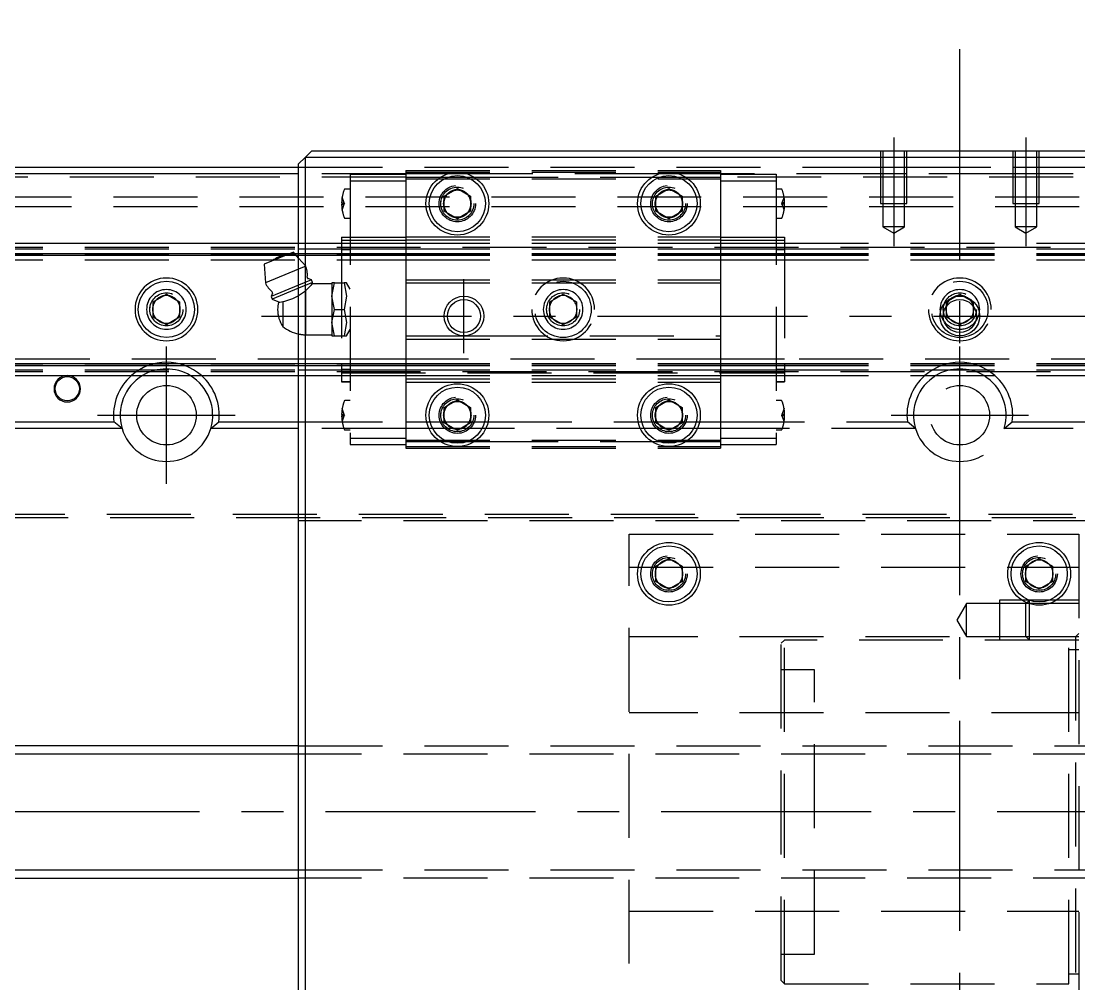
# Model space of a CAD drawing. Extents: x -10 to 1006, y -331 to 120.
# Drawn here: x 238 to 398, y -26 to 119.6 of the extents above; entities that cross this region are included whole.
import ezdxf

# ---------------------------------------------------------------- set-up
doc = ezdxf.new("R2010")
doc.units = 0
doc.linetypes.add('CENTER', pattern=[50.8, 31.75, -6.35, 6.35, -6.35])
doc.linetypes.add('DASHED', pattern=[19.05, 12.7, -6.35])
doc.layers.get('0').update_dxf_attribs({"linetype": 'CONTINUOUS'})
doc.layers.add('CENTER', color=1, linetype='CENTER')

msp = doc.modelspace()

# ---------------------------------------------------------------- linework, layer by layer
at = {"color": 7, "linetype": 'CONTINUOUS'}
for p, q in [((281, 99), (282, 100)), ((282, 100), (478, 100)), ((280, 98), (281, 99)), ((280, -98), (280, 98)), ((281, 99), (281, -99)), ((479, 99), (281, 99)), ((280, 96.5), (1, 96.5)), ((2, 97.5), (280, 97.5)), ((302, 93.15), (304, 94.31)), ((302, 90.85), (302, 93.15)), ((304, 94.31), (306, 93.15)), ((306, 93.15), (306, 90.85)), ((334, 93.15), (336, 94.31)), ((334, 90.85), (334, 93.15)), ((336, 94.31), (338, 93.15)), ((338, 93.15), (338, 90.85)), ((304, 89.69), (302, 90.85)), ((306, 90.85), (304, 89.69)), ((336, 89.69), (334, 90.85)), ((338, 90.85), (336, 89.69)), ((0, 86), (280, 86)), ((0, 84.48), (278.73, 84.48)), ((0, 84.2), (278.05, 84.2)), ((279.2, 84.68), (274.77, 82.84)), ((280, 83.76), (279.2, 84.68)), ((279.37, 84.48), (280, 84.48)), ((279.62, 84.2), (280, 84.2)), ((274.77, 82.84), (274.97, 80)), ((280, 82.09), (274.97, 80)), ((280, 79.66), (275.83, 77.93)), ((276.04, 78.44), (275.83, 77.93)), ((280, 79.22), (275.98, 77.56)), ((258, 77.15), (260, 78.31)), ((258, 74.85), (258, 77.15)), ((260, 78.31), (262, 77.15)), ((262, 77.15), (262, 74.85)), ((275.83, 77.93), (275.98, 77.56)), ((275.98, 77.56), (277.1, 77.09)), ((276.94, 77.07), (277.6, 77.18)), ((277.6, 77.18), (277.6, 73.4)), ((260, 73.69), (258, 74.85)), ((262, 74.85), (260, 73.69)), ((0, 67.8), (280, 67.8)), ((0, 67.52), (280, 67.52)), ((0, 66), (280, 66)), ((302, 61.15), (304, 62.31)), ((302, 58.85), (302, 61.15)), ((304, 62.31), (306, 61.15)), ((306, 61.15), (306, 58.85)), ((334, 61.15), (336, 62.31)), ((334, 58.85), (334, 61.15)), ((336, 62.31), (338, 61.15)), ((338, 61.15), (338, 58.85)), ((253.29, 58), (146.71, 58)), ((147.94, 59), (252.06, 59)), ((253.29, 58), (252.06, 59)), ((266.71, 58), (267.94, 59)), ((280, 58), (266.71, 58)), ((267.94, 59), (280, 59)), ((304, 57.69), (302, 58.85)), ((306, 58.85), (304, 57.69)), ((336, 57.69), (334, 58.85)), ((338, 58.85), (336, 57.69)), ((334, 37.15), (336, 38.31)), ((334, 34.85), (334, 37.15)), ((336, 38.31), (338, 37.15)), ((338, 37.15), (338, 34.85)), ((390, 37.15), (392, 38.31)), ((390, 34.85), (390, 37.15)), ((392, 38.31), (394, 37.15)), ((394, 37.15), (394, 34.85)), ((336, 33.69), (334, 34.85)), ((338, 34.85), (336, 33.69)), ((392, 33.69), (390, 34.85)), ((394, 34.85), (392, 33.69)), ((280, 10), (28, 10)), ((28, -10), (280, -10))]:
    msp.add_line(p, q, dxfattribs=at)
at = {"color": 3, "linetype": 'DASHED'}
for p, q in [((368, 100), (368, 92)), ((368.35, 100), (368.35, 92)), ((371.65, 92), (371.65, 100)), ((372, 92), (372, 100)), ((388, 100), (388, 92)), ((388.35, 100), (388.35, 92)), ((391.65, 92), (391.65, 100)), ((392, 92), (392, 100)), ((296.2, 96), (0.5, 96)), ((280, 97.5), (368, 97.5)), ((296.2, 96.5), (280, 96.5)), ((287.77, 96.45), (296.2, 96.45)), ((287.77, 96.45), (287.77, 95.45)), ((296.2, 97), (343.8, 97)), ((296.2, 97), (296.2, 96)), ((296.2, 96.75), (343.8, 96.75)), ((302.48, 96.5), (296.2, 96.5)), ((296.2, 96), (296.2, 87)), ((296.2, 96), (301.44, 96)), ((301.44, 96), (302.56, 96)), ((305.52, 96.5), (302.48, 96.5)), ((302.56, 96), (305.44, 96)), ((305.44, 96), (306.56, 96)), ((334.48, 96.5), (305.52, 96.5)), ((306.56, 96), (333.44, 96)), ((333.44, 96), (334.56, 96)), ((337.52, 96.5), (334.48, 96.5)), ((334.56, 96), (337.44, 96)), ((337.44, 96), (338.56, 96)), ((343.8, 96.5), (337.52, 96.5)), ((338.56, 96), (343.8, 96)), ((343.8, 97), (343.8, 96)), ((368, 96.5), (343.8, 96.5)), ((343.8, 96.45), (352.23, 96.45)), ((343.8, 96), (343.8, 87)), ((416.2, 96), (343.8, 96)), ((352.23, 96.45), (352.23, 95.45)), ((368, 97.5), (372, 97.5)), ((372, 96.5), (368, 96.5)), ((372, 97.5), (388, 97.5)), ((388, 96.5), (372, 96.5)), ((388, 97.5), (392, 97.5)), ((392, 96.5), (388, 96.5)), ((392, 97.5), (480, 97.5)), ((416.2, 96.5), (392, 96.5)), ((287.77, 95.45), (287.77, 56.55)), ((287.77, 95.45), (296.2, 95.45)), ((296.2, 95.75), (343.8, 95.75)), ((343.8, 95.45), (352.23, 95.45)), ((352.23, 95.45), (352.23, 56.55)), ((760, 93), (0, 93)), ((286.9, 92.1), (286.58, 93)), ((287.77, 94.2), (286.99, 94.2)), ((353.01, 94.2), (352.23, 94.2)), ((353.42, 93), (353.1, 92.1)), ((760, 91.5), (0, 91.5)), ((286.58, 92.1), (286.5, 92.1)), ((286.5, 91.9), (286.58, 91.9)), ((286.58, 92.1), (286.9, 92.1)), ((286.58, 91.9), (286.58, 92.1)), ((286.58, 91), (286.9, 91.9)), ((286.58, 91.9), (286.9, 91.9)), ((286.9, 92.1), (286.94, 92)), ((286.9, 91.9), (286.94, 92)), ((301.5, 92), (301.53, 92.41)), ((333.5, 92), (333.53, 92.41)), ((353.1, 92.1), (353.06, 92)), ((353.1, 91.9), (353.06, 92)), ((353.42, 92.1), (353.1, 92.1)), ((353.1, 91.9), (353.42, 91)), ((353.42, 91.9), (353.1, 91.9)), ((353.5, 92.1), (353.42, 92.1)), ((353.42, 92.1), (353.42, 91.9)), ((353.42, 91.9), (353.5, 91.9)), ((368, 92), (372, 92)), ((368.35, 92), (368.35, 88.5)), ((371.65, 88.5), (371.65, 92)), ((388, 92), (392, 92)), ((388.35, 92), (388.35, 88.5)), ((391.65, 88.5), (391.65, 92)), ((286.99, 89.8), (287.77, 89.8)), ((352.23, 89.8), (353.01, 89.8)), ((368.35, 88.5), (370, 87.55)), ((371.65, 88.5), (368.35, 88.5)), ((370, 87.55), (371.65, 88.5)), ((388.35, 88.5), (390, 87.55)), ((391.65, 88.5), (388.35, 88.5)), ((390, 87.55), (391.65, 88.5)), ((286.5, 86.93), (287.77, 86.93)), ((286.5, 86.93), (286.5, 84.33)), ((286.5, 86.92), (287.77, 86.92)), ((286.5, 86.46), (287.77, 86.46)), ((287.77, 86.93), (296.2, 86.93)), ((287.77, 86.46), (296.2, 86.46)), ((296.2, 87), (296.2, 86.5)), ((296.2, 87), (343.8, 87)), ((296.2, 86.5), (296.2, 80.5)), ((296.2, 86.5), (343.8, 86.5)), ((343.8, 87), (343.8, 86.5)), ((343.8, 86.93), (352.23, 86.93)), ((343.8, 86.5), (343.8, 80.5)), ((343.8, 86.46), (352.23, 86.46)), ((352.23, 86.93), (353.5, 86.93)), ((352.23, 86.92), (353.5, 86.92)), ((352.23, 86.46), (353.5, 86.46)), ((353.5, 86.93), (353.5, 84.33)), ((0, 85.4), (760, 85.4)), ((0, 85.15), (280, 85.15)), ((280, 86), (286.5, 86)), ((280, 85.15), (286.5, 85.15)), ((286.5, 86), (296.2, 86)), ((286.5, 85.15), (296.2, 85.15)), ((286.5, 85.08), (287.77, 85.08)), ((296.2, 86), (343.8, 86)), ((296.2, 85.15), (343.8, 85.15)), ((343.8, 86), (353.5, 86)), ((343.8, 85.15), (353.5, 85.15)), ((352.23, 85.08), (353.5, 85.08)), ((353.5, 86), (406.5, 86)), ((353.5, 85.15), (406.5, 85.15)), ((0, 84.42), (286.5, 84.42)), ((0, 83.5), (286.5, 83.5)), ((278.05, 84.2), (279.62, 84.2)), ((278.73, 84.48), (279.37, 84.48)), ((280, 84.48), (286.5, 84.48)), ((280, 84.2), (286.5, 84.2)), ((281.07, 82.53), (280, 83.76)), ((286.5, 84.48), (296.2, 84.48)), ((286.5, 84.42), (296.2, 84.42)), ((286.5, 84.33), (286.5, 67.67)), ((286.5, 84.2), (296.2, 84.2)), ((286.5, 83.5), (296.2, 83.5)), ((296.2, 84.48), (343.8, 84.48)), ((296.2, 84.42), (343.8, 84.42)), ((296.2, 84.2), (343.8, 84.2)), ((296.2, 83.5), (343.8, 83.5)), ((343.8, 84.48), (353.5, 84.48)), ((343.8, 84.42), (353.5, 84.42)), ((343.8, 84.2), (353.5, 84.2)), ((343.8, 83.5), (353.5, 83.5)), ((353.5, 84.48), (406.5, 84.48)), ((353.5, 84.42), (406.5, 84.42)), ((353.5, 84.33), (353.5, 67.67)), ((353.5, 84.2), (406.5, 84.2)), ((353.5, 83.5), (406.5, 83.5)), ((281.07, 82.53), (280, 82.09)), ((281.93, 80.45), (280, 79.66)), ((282.08, 80.08), (280, 79.22)), ((281.93, 80.45), (281.42, 80.66)), ((281.9, 79.64), (282.08, 80.08)), ((282.08, 80.08), (281.93, 80.45)), ((285.4, 80), (285.04, 80)), ((285.04, 80), (285.04, 78)), ((285.04, 78), (285.4, 80)), ((285.4, 80), (286.87, 80)), ((287.22, 80), (286.87, 80)), ((286.87, 80), (287.22, 78)), ((287.77, 79.06), (287.22, 80)), ((296.2, 80.5), (343.8, 80.5)), ((296.2, 80.5), (296.2, 80)), ((296.2, 80), (296.2, 72)), ((296.2, 80), (343.8, 80)), ((343.8, 80.5), (343.8, 80)), ((343.8, 80), (343.8, 72)), ((280, 78.1), (281.04, 78.83)), ((281.04, 78.83), (282.08, 79.85)), ((281.04, 78.83), (281.04, 72.15)), ((285.04, 79.85), (282.08, 79.85)), ((285.04, 78), (285.04, 74)), ((285.4, 76), (285.04, 78)), ((287.22, 78), (286.87, 76)), ((318, 77.15), (320, 78.31)), ((318, 74.85), (318, 77.15)), ((320, 78.31), (322, 77.15)), ((322, 77.15), (322, 74.85)), ((378, 77.15), (380, 78.31)), ((378, 76.5), (378, 77.15)), ((380, 78.31), (382, 77.15)), ((382, 77.15), (382, 76.5)), ((257.5, 76), (257.53, 76.41)), ((285.04, 74), (285.4, 76)), ((285.4, 76), (286.87, 76)), ((286.87, 76), (287.22, 74)), ((317.5, 76), (317.53, 76.41)), ((377.5, 76), (377.53, 76.41)), ((378, 74.85), (378, 76.5)), ((382, 76.5), (382, 74.85)), ((285.04, 74), (285.04, 72)), ((285.4, 72), (285.04, 74)), ((287.22, 74), (286.87, 72)), ((320, 73.69), (318, 74.85)), ((322, 74.85), (320, 73.69)), ((380, 73.69), (378, 74.85)), ((382, 74.85), (380, 73.69)), ((281.04, 72.15), (285.04, 72.15)), ((285.04, 72), (285.4, 72)), ((285.4, 72), (286.87, 72)), ((286.87, 72), (287.22, 72)), ((287.22, 72), (287.77, 72.94)), ((296.2, 72), (296.2, 71.5)), ((296.2, 72), (305, 72)), ((305, 72), (343.8, 72)), ((343.8, 72), (343.8, 71.5)), ((296.2, 71.5), (296.2, 65.5)), ((296.2, 71.5), (343.8, 71.5)), ((343.8, 71.5), (343.8, 65.5)), ((286.5, 68.5), (0, 68.5)), ((0, 67.58), (286.5, 67.58)), ((280, 67.8), (286.5, 67.8)), ((280, 67.52), (286.5, 67.52)), ((296.2, 68.5), (286.5, 68.5)), ((286.5, 67.8), (296.2, 67.8)), ((286.5, 67.67), (286.5, 65.07)), ((286.5, 67.58), (296.2, 67.58)), ((286.5, 67.52), (296.2, 67.52)), ((343.8, 68.5), (296.2, 68.5)), ((296.2, 67.8), (343.8, 67.8)), ((296.2, 67.58), (343.8, 67.58)), ((296.2, 67.52), (343.8, 67.52)), ((353.5, 68.5), (343.8, 68.5)), ((343.8, 67.8), (353.5, 67.8)), ((343.8, 67.58), (353.5, 67.58)), ((343.8, 67.52), (353.5, 67.52)), ((406.5, 68.5), (353.5, 68.5)), ((353.5, 67.8), (406.5, 67.8)), ((353.5, 67.67), (353.5, 65.07)), ((353.5, 67.58), (406.5, 67.58)), ((353.5, 67.52), (406.5, 67.52)), ((0, 66.85), (280, 66.85)), ((0, 66.6), (760, 66.6)), ((280, 66.85), (286.5, 66.85)), ((280, 66), (286.5, 66)), ((287.77, 66.92), (286.5, 66.92)), ((286.5, 66.85), (296.2, 66.85)), ((286.5, 66.4), (353.5, 66.4)), ((286.5, 66), (296.2, 66)), ((296.2, 66.85), (343.8, 66.85)), ((296.2, 66), (343.8, 66)), ((343.8, 66.85), (353.5, 66.85)), ((343.8, 66), (353.5, 66)), ((353.5, 66.92), (352.23, 66.92)), ((353.5, 66.85), (406.5, 66.85)), ((353.5, 66), (406.5, 66)), ((286.5, 65.08), (287.77, 65.08)), ((286.5, 65.07), (287.77, 65.07)), ((296.2, 65.5), (296.2, 65)), ((296.2, 65.5), (343.8, 65.5)), ((296.2, 65), (296.2, 56)), ((296.2, 65), (343.8, 65)), ((343.8, 65.5), (343.8, 65)), ((343.8, 65), (343.8, 56)), ((352.23, 65.08), (353.5, 65.08)), ((352.23, 65.07), (353.5, 65.07)), ((286.9, 60.1), (286.58, 61)), ((287.77, 62.2), (286.99, 62.2)), ((353.01, 62.2), (352.23, 62.2)), ((353.42, 61), (353.1, 60.1)), ((286.58, 60.1), (286.5, 60.1)), ((286.5, 59.9), (286.58, 59.9)), ((286.58, 60.1), (286.9, 60.1)), ((286.58, 59.9), (286.58, 60.1)), ((286.58, 59), (286.9, 59.9)), ((286.58, 59.9), (286.9, 59.9)), ((286.9, 60.1), (286.94, 60)), ((286.9, 59.9), (286.94, 60)), ((301.5, 60), (301.53, 60.41)), ((333.5, 60), (333.53, 60.41)), ((353.1, 60.1), (353.06, 60)), ((353.1, 59.9), (353.06, 60)), ((353.42, 60.1), (353.1, 60.1)), ((353.1, 59.9), (353.42, 59)), ((353.42, 59.9), (353.1, 59.9)), ((353.5, 60.1), (353.42, 60.1)), ((353.42, 60.1), (353.42, 59.9)), ((353.42, 59.9), (353.5, 59.9)), ((280, 59), (296.2, 59)), ((296.2, 58), (280, 58)), ((286.99, 57.8), (287.77, 57.8)), ((296.2, 59), (299.36, 59)), ((299.69, 58), (296.2, 58)), ((299.36, 59), (299.87, 59)), ((300.25, 58), (299.69, 58)), ((299.87, 59), (301.44, 59)), ((302.11, 58), (300.25, 58)), ((301.44, 59), (301.71, 59)), ((301.71, 59), (302, 59)), ((302, 59), (302.15, 59)), ((302.5, 58), (302.11, 58)), ((302.15, 59), (302.2, 59)), ((302.2, 59), (305.8, 59)), ((303.36, 58), (302.5, 58)), ((303.46, 58), (303.36, 58)), ((303.5, 58), (303.46, 58)), ((304.5, 58), (303.5, 58)), ((304.54, 58), (304.5, 58)), ((304.64, 58), (304.54, 58)), ((305.5, 58), (304.64, 58)), ((305.89, 58), (305.5, 58)), ((305.8, 59), (305.85, 59)), ((305.85, 59), (306, 59)), ((307.75, 58), (305.89, 58)), ((306, 59), (306.29, 59)), ((306.29, 59), (306.56, 59)), ((306.56, 59), (308.13, 59)), ((308.31, 58), (307.75, 58)), ((308.13, 59), (308.64, 59)), ((331.69, 58), (308.31, 58)), ((308.64, 59), (331.36, 59)), ((331.36, 59), (331.87, 59)), ((332.25, 58), (331.69, 58)), ((331.87, 59), (333.44, 59)), ((334.11, 58), (332.25, 58)), ((333.44, 59), (333.71, 59)), ((333.71, 59), (334, 59)), ((334, 59), (334.15, 59)), ((334.5, 58), (334.11, 58)), ((334.15, 59), (334.2, 59)), ((334.2, 59), (337.8, 59)), ((335.36, 58), (334.5, 58)), ((335.46, 58), (335.36, 58)), ((335.5, 58), (335.46, 58)), ((336.5, 58), (335.5, 58)), ((336.54, 58), (336.5, 58)), ((336.64, 58), (336.54, 58)), ((337.5, 58), (336.64, 58)), ((337.89, 58), (337.5, 58)), ((337.8, 59), (337.85, 59)), ((337.85, 59), (338, 59)), ((339.75, 58), (337.89, 58)), ((338, 59), (338.29, 59)), ((338.29, 59), (338.56, 59)), ((338.56, 59), (340.13, 59)), ((340.31, 58), (339.75, 58)), ((340.13, 59), (340.64, 59)), ((343.8, 58), (340.31, 58)), ((340.64, 59), (343.8, 59)), ((343.8, 59), (372.06, 59)), ((373.29, 58), (343.8, 58)), ((352.23, 57.8), (353.01, 57.8)), ((373.29, 58), (372.06, 59)), ((386.71, 58), (387.94, 59)), ((416.2, 58), (386.71, 58)), ((387.94, 59), (416.2, 59)), ((287.77, 56.55), (287.77, 55.55)), ((287.77, 56.55), (296.2, 56.55)), ((296.2, 56.25), (343.8, 56.25)), ((296.2, 56), (296.2, 55)), ((296.2, 56), (301.44, 56)), ((301.44, 56), (302.56, 56)), ((302.56, 56), (305.44, 56)), ((305.44, 56), (306.56, 56)), ((306.56, 56), (333.44, 56)), ((333.44, 56), (334.56, 56)), ((334.56, 56), (337.44, 56)), ((337.44, 56), (338.56, 56)), ((338.56, 56), (343.8, 56)), ((343.8, 56.55), (352.23, 56.55)), ((343.8, 56), (343.8, 55)), ((352.23, 56.55), (352.23, 55.55)), ((287.77, 55.55), (296.2, 55.55)), ((296.2, 55.25), (343.8, 55.25)), ((296.2, 55), (343.8, 55)), ((343.8, 55.55), (352.23, 55.55)), ((759, 45), (1, 45)), ((759.5, 44.5), (0.5, 44.5)), ((480, 44), (280, 44)), ((330, 42), (398, 42)), ((330, -42), (330, 42)), ((398, 42), (398, -42)), ((330, 37), (398, 37)), ((333.5, 36), (333.51, 36.25)), ((389.5, 36), (389.51, 36.25)), ((389.42, 32.01), (386, 32.01)), ((386, 32.01), (386, 26.01)), ((390.5, 32.01), (389.42, 32.01)), ((390.5, 32.01), (390.12, 31.64)), ((390.53, 32.01), (390.5, 32.01)), ((390.53, 32.01), (390.5, 32.01)), ((390.5, 32.01), (390.5, 31.49)), ((393.47, 32.01), (390.53, 32.01)), ((393.47, 32.01), (390.53, 32.01)), ((394.58, 32.01), (393.47, 32.01)), ((394.58, 32.01), (393.47, 32.01)), ((398, 32.01), (394.58, 32.01)), ((398, 32.01), (394.58, 32.01)), ((381, 31.51), (379.56, 29.01)), ((386, 31.51), (381, 31.51)), ((381, 26.51), (381, 31.51)), ((390, 31.51), (386, 31.51)), ((390.12, 31.64), (390, 31.51)), ((390.44, 31.51), (390, 31.51)), ((390, 26.51), (390, 31.51)), ((393.56, 31.51), (390.44, 31.51)), ((390.5, 31.49), (390.5, 26.01)), ((398, 31.51), (393.56, 31.51)), ((379.56, 29.01), (381, 26.51)), ((397.5, 26.5), (330, 26.5)), ((353.5, 26), (353, 25.5)), ((396.5, 26), (353.5, 26)), ((353.5, -26), (353.5, 26)), ((381, 26.51), (386, 26.51)), ((386, 26.51), (390, 26.51)), ((386, 26.01), (390.5, 26.01)), ((390, 26.51), (390.5, 26.01)), ((390, 26.51), (398, 26.51)), ((390.5, 26.01), (398, 26.01)), ((390.5, 26.01), (398, 26.01)), ((396.5, -26), (396.5, 26)), ((398, 27), (397.5, 26.5)), ((397.5, 26.5), (397.5, -26.5)), ((353, -25.5), (353, 25.5)), ((398, 24.5), (396.5, 24.5)), ((358, 21.5), (353, 21.5)), ((358, -21.5), (358, 21.5)), ((397.5, 15), (330, 15)), ((398, 15), (397.5, 15)), ((280, 10), (480, 10)), ((480, 8.75), (280, 8.75)), ((280, -8.75), (480, -8.75)), ((480, -10), (280, -10)), ((330, -15), (397.5, -15)), ((397.5, -15), (398, -15)), ((397.5, -15), (398, -15)), ((353, -21.5), (358, -21.5)), ((353, -25.5), (353.5, -26)), ((396.5, -24.5), (398, -24.5)), ((353.5, -26), (396.5, -26))]:
    msp.add_line(p, q, dxfattribs=at)
at = {"color": 3, "linetype": 'CONTINUOUS'}
for p, q in [((280, 8.75), (28, 8.75)), ((28, -8.75), (280, -8.75))]:
    msp.add_line(p, q, dxfattribs=at)
at = {"color": 7, "linetype": 'CONTINUOUS'}
for centre, radius in [((304, 92), 4.75), ((304, 92), 4.25), ((336, 92), 4.75), ((336, 92), 4.25), ((260, 76), 4.25), ((305, 75), 2.5), ((380, 75), 3), ((380, 75), 2.5), ((260, 60), 4.5), ((304, 60), 4.75), ((304, 60), 4.25), ((336, 60), 4.75), ((336, 60), 4.25), ((336, 36), 4.75), ((336, 36), 4.25), ((392, 36), 4.75), ((392, 36), 4.25)]:
    msp.add_circle(centre, radius, dxfattribs=at)
at = {"color": 3, "linetype": 'DASHED'}
for centre, radius in [((304, 92), 2.75), ((304, 92), 2.5), ((336, 92), 2.75), ((336, 92), 2.5), ((304, 92), 2.07), ((336, 92), 2.07), ((320, 76), 4.25), ((380, 76), 4.25), ((260, 76), 2.5), ((320, 76), 2.5), ((380, 76), 2.5), ((380, 60), 4.5), ((304, 60), 2.75), ((304, 60), 2.5), ((336, 60), 2.75), ((336, 60), 2.5), ((304, 60), 2.07), ((336, 60), 2.07), ((336, 36), 2.75), ((336, 36), 2.5), ((392, 36), 2.75), ((392, 36), 2.5)]:
    msp.add_circle(centre, radius, dxfattribs=at)
at = {"color": 3, "linetype": 'CONTINUOUS'}
for centre, radius in [((305, 75), 3), ((245, 64), 1.83)]:
    msp.add_circle(centre, radius, dxfattribs=at)
at = {"color": 3, "linetype": 'DASHED'}
for centre, radius, start, end in [((292.5, 92), 6, 170.4203, 179.0449), ((292.5, 92), 6, 159.1494, 170.4059), ((286.99, 94.1), 0.1, 90, 159.1494), ((304, 92), 2.06, 134.0859, 165.9141), ((304, 92), 2.1, 137.7528, 162.2472), ((304, 92), 2.1, 102.2472, 137.7528), ((304, 92), 2.06, 105.9141, 134.0859), ((304, 92), 2.06, 74.0859, 105.9141), ((304, 92), 2.1, 77.7528, 102.2472), ((304, 92), 2.1, 42.2472, 77.7528), ((304, 92), 2.06, 45.9141, 74.0859), ((304, 92), 2.06, 14.0859, 45.9141), ((304, 92), 2.1, 17.7528, 42.2472), ((336, 92), 2.06, 134.0859, 165.9141), ((336, 92), 2.1, 137.7528, 162.2472), ((336, 92), 2.1, 102.2472, 137.7528), ((336, 92), 2.06, 105.9141, 134.0859), ((336, 92), 2.06, 74.0859, 105.9141), ((336, 92), 2.1, 77.7528, 102.2472), ((336, 92), 2.1, 42.2472, 77.7528), ((336, 92), 2.06, 45.9141, 74.0859), ((336, 92), 2.06, 14.0859, 45.9141), ((336, 92), 2.1, 17.7528, 42.2472), ((353.01, 94.1), 0.1, 20.8506, 90), ((347.5, 92), 6, 9.5941, 20.8506), ((347.5, 92), 6, 0.9551, 9.5797), ((292.5, 92), 6, 180.9551, 189.5797), ((304, 92), 2.1, 162.2472, 180), ((304, 92), 2.1, 180, 197.7528), ((304, 92), 2.06, 165.9141, 194.0859), ((304, 92), 2.06, 194.0859, 225.9141), ((304, 92), 2.1, 197.7528, 222.2472), ((304, 92), 2.06, 314.0859, 345.9141), ((304, 92), 2.1, 317.7528, 342.2472), ((304, 92), 2.1, 342.2472, 17.7528), ((304, 92), 2.06, 0, 14.0859), ((304, 92), 2.06, 345.9141, 0), ((336, 92), 2.1, 162.2472, 180), ((336, 92), 2.1, 180, 197.7528), ((336, 92), 2.06, 165.9141, 194.0859), ((336, 92), 2.06, 194.0859, 225.9141), ((336, 92), 2.1, 197.7528, 222.2472), ((336, 92), 2.06, 314.0859, 345.9141), ((336, 92), 2.1, 317.7528, 342.2472), ((336, 92), 2.1, 342.2472, 17.7528), ((336, 92), 2.06, 0, 14.0859), ((336, 92), 2.06, 345.9141, 0), ((347.5, 92), 6, 350.4203, 359.0449), ((292.5, 92), 6, 189.5941, 200.8506), ((286.99, 89.9), 0.1, 200.8506, 270), ((304, 92), 2.1, 222.2472, 257.7528), ((304, 92), 2.06, 225.9141, 254.0859), ((304, 92), 2.06, 254.0859, 285.9141), ((304, 92), 2.1, 257.7528, 282.2472), ((304, 92), 2.1, 282.2472, 317.7528), ((304, 92), 2.06, 285.9141, 314.0859), ((336, 92), 2.1, 222.2472, 257.7528), ((336, 92), 2.06, 225.9141, 254.0859), ((336, 92), 2.06, 254.0859, 285.9141), ((336, 92), 2.1, 257.7528, 282.2472), ((336, 92), 2.1, 282.2472, 317.7528), ((336, 92), 2.06, 285.9141, 314.0859), ((353.01, 89.9), 0.1, 270, 339.1494), ((347.5, 92), 6, 339.1494, 350.4059), ((278.02, 81.27), 3.3, 353.1639, 22.4998), ((281.49, 80.85), 0.2, 173.1612, 247.4985), ((320, 76), 4.75, 0, 180), ((380, 76), 4.75, 0, 180), ((260, 76), 3, 0, 180), ((320, 76), 3, 0, 180), ((380, 76), 3, 0, 180), ((260, 76), 2.1, 137.7528, 162.2472), ((260, 76), 2.1, 102.2472, 137.7528), ((260, 76), 2.1, 77.7528, 102.2472), ((260, 76), 2.1, 42.2472, 77.7528), ((260, 76), 2.1, 17.7528, 42.2472), ((320, 76), 2.1, 137.7528, 162.2472), ((320, 76), 2.1, 102.2472, 137.7528), ((320, 76), 2.1, 17.7528, 102.2472), ((380, 76), 2.1, 137.7528, 162.2472), ((380, 76), 2.1, 102.2472, 137.7528), ((380, 76), 2.1, 77.7528, 102.2472), ((380, 76), 2.1, 42.2472, 77.7528), ((380, 76), 2.1, 17.7528, 42.2472), ((260, 76), 3, 180, 0), ((260, 76), 2.1, 162.2472, 180), ((260, 76), 2.1, 180, 197.7528), ((260, 76), 2.1, 197.7528, 222.2472), ((260, 76), 2.1, 317.7528, 342.2472), ((260, 76), 2.1, 342.2472, 17.7528), ((320, 76), 4.75, 180, 0), ((320, 76), 3, 180, 0), ((320, 76), 2.1, 162.2472, 180), ((320, 76), 2.1, 180, 197.7528), ((320, 76), 2.1, 197.7528, 222.2472), ((320, 76), 2.1, 317.7528, 342.2472), ((320, 76), 2.1, 342.2472, 17.7528), ((380, 76), 4.75, 180, 0), ((380, 76), 3, 180, 218.6822), ((380, 76), 2.1, 168.463, 180), ((380, 76), 2.1, 180, 197.7528), ((380, 76), 2.1, 162.2472, 168.463), ((380, 76), 2.1, 197.7528, 222.2472), ((380, 76), 2.1, 317.7528, 342.2472), ((380, 76), 2.1, 11.537, 17.7528), ((380, 76), 2.1, 342.2472, 11.537), ((380, 76), 3, 321.3178, 0), ((260, 76), 2.1, 222.2472, 257.7528), ((260, 76), 2.1, 257.7528, 282.2472), ((260, 76), 2.1, 282.2472, 317.7528), ((320, 76), 2.1, 222.2472, 257.7528), ((320, 76), 2.1, 257.7528, 282.2472), ((320, 76), 2.1, 282.2472, 317.7528), ((380, 76), 3, 218.6822, 321.3178), ((380, 76), 2.1, 222.2472, 257.7528), ((380, 76), 2.1, 257.7528, 282.2472), ((380, 76), 2.1, 282.2472, 317.7528), ((281.27, 78.15), 6, 257.7689, 267.8214), ((260, 60), 8, 48.5904, 131.4096), ((380, 60), 8, 48.5904, 131.4096), ((260, 60), 7, 58.9973, 121.0027), ((380, 60), 8, 131.4096, 187.1808), ((380, 60), 7, 121.0027, 196.6015), ((380, 60), 7, 58.9973, 121.0027), ((380, 60), 7, 343.3985, 58.9973), ((380, 60), 8, 352.8192, 48.5904), ((292.5, 60), 6, 170.4203, 179.0449), ((292.5, 60), 6, 159.1494, 170.4059), ((286.99, 62.1), 0.1, 90, 159.1494), ((304, 60), 2.06, 134.0859, 165.9141), ((304, 60), 2.1, 137.7528, 162.2472), ((304, 60), 2.1, 102.2472, 137.7528), ((304, 60), 2.06, 105.9141, 134.0859), ((304, 60), 2.06, 74.0859, 105.9141), ((304, 60), 2.1, 77.7528, 102.2472), ((304, 60), 2.1, 42.2472, 77.7528), ((304, 60), 2.06, 45.9141, 74.0859), ((304, 60), 2.06, 14.0859, 45.9141), ((304, 60), 2.1, 17.7528, 42.2472), ((336, 60), 2.06, 134.0859, 165.9141), ((336, 60), 2.1, 137.7528, 162.2472), ((336, 60), 2.1, 102.2472, 137.7528), ((336, 60), 2.06, 105.9141, 134.0859), ((336, 60), 2.06, 74.0859, 105.9141), ((336, 60), 2.1, 77.7528, 102.2472), ((336, 60), 2.1, 42.2472, 77.7528), ((336, 60), 2.06, 45.9141, 74.0859), ((336, 60), 2.06, 14.0859, 45.9141), ((336, 60), 2.1, 17.7528, 42.2472), ((353.01, 62.1), 0.1, 20.8506, 90), ((347.5, 60), 6, 9.5941, 20.8506), ((347.5, 60), 6, 0.9551, 9.5797), ((292.5, 60), 6, 180.9551, 189.5797), ((304, 60), 2.1, 162.2472, 180), ((304, 60), 2.1, 180, 197.7528), ((304, 60), 2.06, 165.9141, 194.0859), ((304, 60), 2.06, 194.0859, 225.9141), ((304, 60), 2.1, 197.7528, 222.2472), ((304, 60), 2.06, 314.0859, 345.9141), ((304, 60), 2.1, 317.7528, 342.2472), ((304, 60), 2.1, 342.2472, 17.7528), ((304, 60), 2.06, 0, 14.0859), ((304, 60), 2.06, 345.9141, 0), ((336, 60), 2.1, 162.2472, 180), ((336, 60), 2.1, 180, 197.7528), ((336, 60), 2.06, 165.9141, 194.0859), ((336, 60), 2.06, 194.0859, 225.9141), ((336, 60), 2.1, 197.7528, 222.2472), ((336, 60), 2.06, 314.0859, 345.9141), ((336, 60), 2.1, 317.7528, 342.2472), ((336, 60), 2.1, 342.2472, 17.7528), ((336, 60), 2.06, 0, 14.0859), ((336, 60), 2.06, 345.9141, 0), ((347.5, 60), 6, 350.4203, 359.0449), ((292.5, 60), 6, 189.5941, 200.8506), ((286.99, 57.9), 0.1, 200.8506, 270), ((304, 60), 2.1, 222.2472, 257.7528), ((304, 60), 2.06, 225.9141, 254.0859), ((304, 60), 2.06, 254.0859, 285.9141), ((304, 60), 2.1, 257.7528, 282.2472), ((304, 60), 2.1, 282.2472, 317.7528), ((304, 60), 2.06, 285.9141, 314.0859), ((336, 60), 2.1, 222.2472, 257.7528), ((336, 60), 2.06, 225.9141, 254.0859), ((336, 60), 2.06, 254.0859, 285.9141), ((336, 60), 2.1, 257.7528, 282.2472), ((336, 60), 2.1, 282.2472, 317.7528), ((336, 60), 2.06, 285.9141, 314.0859), ((353.01, 57.9), 0.1, 270, 339.1494), ((347.5, 60), 6, 339.1494, 350.4059), ((380, 60), 7, 196.6015, 343.3985), ((336, 36), 2.1, 137.7528, 162.2472), ((336, 36), 2.1, 102.2472, 137.7528), ((336, 36), 2.1, 77.7528, 102.2472), ((336, 36), 2.1, 42.2472, 77.7528), ((336, 36), 2.1, 17.7528, 42.2472), ((392, 36), 2.1, 137.7528, 162.2472), ((392, 36), 2.1, 102.2472, 137.7528), ((392, 36), 2.1, 77.7528, 102.2472), ((392, 36), 2.1, 42.2472, 77.7528), ((392, 36), 2.1, 17.7528, 42.2472), ((336, 36), 2.1, 162.2472, 180), ((336, 36), 2.1, 180, 197.7528), ((336, 36), 2.1, 197.7528, 222.2472), ((336, 36), 2.1, 317.7528, 342.2472), ((336, 36), 2.1, 342.2472, 17.7528), ((392, 36), 2.1, 162.2472, 180), ((392, 36), 2.1, 180, 197.7528), ((392, 36), 2.1, 197.7528, 222.2472), ((392, 36), 2.1, 317.7528, 342.2472), ((392, 36), 2.1, 342.2472, 17.7528), ((336, 36), 2.1, 222.2472, 257.7528), ((336, 36), 2.1, 257.7528, 282.2472), ((336, 36), 2.1, 282.2472, 317.7528), ((392, 36), 2.1, 222.2472, 257.7528), ((392, 36), 2.1, 257.7528, 282.2472), ((392, 36), 2.1, 282.2472, 317.7528)]:
    msp.add_arc(centre, radius, start, end, dxfattribs=at)
at = {"color": 7, "linetype": 'CONTINUOUS'}
for centre, radius, start, end in [((278.15, 80.95), 3.2, 112.5, 130.7094), ((278.15, 80.95), 3.2, 94.2906, 112.5), ((260, 76), 4.75, 0, 180), ((278.02, 81.27), 3.3, 202.5002, 231.8361), ((275.86, 78.51), 0.2, 337.5015, 51.8388), ((281.52, 76), 4.7, 166.8211, 179.9998), ((275.97, 85.01), 8, 281.7644, 300.2609), ((260, 76), 4.75, 180, 0), ((281.52, 76), 4.7, 180.0002, 213.5861), ((281.27, 78.15), 6, 232.2738, 257.7689), ((245, 64), 2, 180, 90), ((245, 64), 2, 90, 180), ((260, 60), 8, 131.4096, 187.1808), ((260, 60), 7, 121.0027, 196.6015), ((260, 60), 7, 343.3985, 58.9973), ((260, 60), 8, 352.8192, 48.5904), ((260, 60), 7, 196.6015, 343.3985)]:
    msp.add_arc(centre, radius, start, end, dxfattribs=at)
at = {"layer": 'CENTER', "color": 1, "linetype": 'CENTER'}
for p, q in [((380, -119.6), (380, 119.6)), ((370, 102), (370, 85.55)), ((390, 102), (390, 85.55)), ((305, 69.4), (305, 80.6)), ((274.4, 75), (485.6, 75)), ((260, 49.6), (260, 70.4)), ((380, 49.6), (380, 70.4)), ((249.6, 60), (270.4, 60)), ((369.6, 60), (390.4, 60)), ((823.8, 0), (-9.56, 0))]:
    msp.add_line(p, q, dxfattribs=at)

doc.saveas('drawing.dxf')
